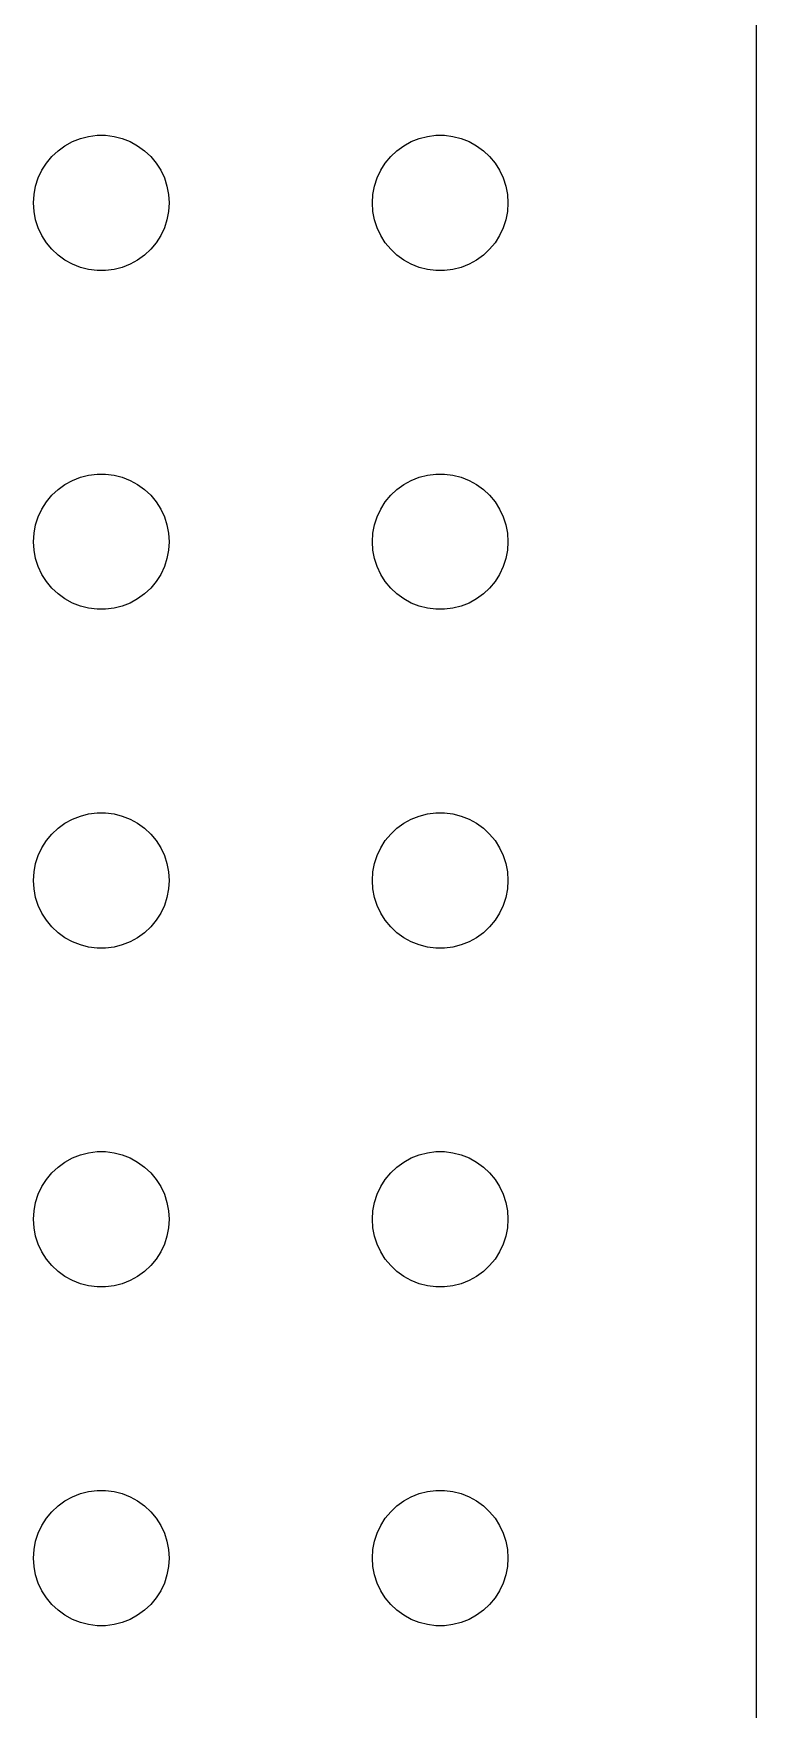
# Model space of a CAD drawing. Header units: metres. Extents: x -150 to 150, y -149 to 149.
# Drawn here: x 133.5 to 149.5, y -40.85 to -3.75 of the extents above; entities that cross this region are included whole.
import ezdxf

# ---------------------------------------------------------------- set-up
doc = ezdxf.new("R2010")
doc.units = ezdxf.units.M

msp = doc.modelspace()

# ---------------------------------------------------------------- linework, layer by layer
for p, q in [((149.5, -144.5), (149.5, 144.5)), ((134.044, -6.34422), (134.196, -6.23351)), ((134.196, -6.23351), (134.361, -6.14275)), ((134.361, -6.14275), (134.536, -6.07341)), ((134.536, -6.07341), (134.719, -6.02657)), ((134.719, -6.02657), (134.906, -6.00294)), ((134.906, -6.00294), (135.094, -6.00294)), ((135.094, -6.00294), (135.281, -6.02657)), ((135.281, -6.02657), (135.464, -6.07341)), ((135.464, -6.07341), (135.639, -6.14275)), ((135.639, -6.14275), (135.804, -6.23351)), ((135.804, -6.23351), (135.956, -6.34422)), ((141.544, -6.34422), (141.696, -6.23351)), ((141.696, -6.23351), (141.861, -6.14275)), ((141.861, -6.14275), (142.036, -6.07341)), ((142.036, -6.07341), (142.219, -6.02657)), ((142.219, -6.02657), (142.406, -6.00294)), ((142.406, -6.00294), (142.594, -6.00294)), ((142.594, -6.00294), (142.781, -6.02657)), ((142.781, -6.02657), (142.964, -6.07341)), ((142.964, -6.07341), (143.139, -6.14275)), ((143.139, -6.14275), (143.304, -6.23351)), ((143.304, -6.23351), (143.456, -6.34422)), ((133.686, -6.77736), (133.786, -6.61832)), ((133.786, -6.61832), (133.907, -6.47318)), ((133.907, -6.47318), (134.044, -6.34422)), ((135.956, -6.34422), (136.093, -6.47318)), ((136.093, -6.47318), (136.214, -6.61832)), ((136.214, -6.61832), (136.314, -6.77736)), ((141.186, -6.77736), (141.286, -6.61832)), ((141.286, -6.61832), (141.407, -6.47318)), ((141.407, -6.47318), (141.544, -6.34422)), ((143.456, -6.34422), (143.593, -6.47318)), ((143.593, -6.47318), (143.714, -6.61832)), ((143.714, -6.61832), (143.814, -6.77736)), ((133.547, -7.12695), (133.605, -6.9478)), ((133.605, -6.9478), (133.686, -6.77736)), ((136.314, -6.77736), (136.395, -6.9478)), ((136.395, -6.9478), (136.453, -7.12695)), ((141.047, -7.12695), (141.105, -6.9478)), ((141.105, -6.9478), (141.186, -6.77736)), ((143.814, -6.77736), (143.895, -6.9478)), ((143.895, -6.9478), (143.953, -7.12695)), ((133.5, -7.5), (133.512, -7.312)), ((133.512, -7.312), (133.547, -7.12695)), ((136.453, -7.12695), (136.488, -7.312)), ((136.488, -7.312), (136.5, -7.5)), ((141, -7.5), (141.012, -7.312)), ((141.012, -7.312), (141.047, -7.12695)), ((143.953, -7.12695), (143.988, -7.312)), ((143.988, -7.312), (144, -7.5)), ((133.512, -7.68799), (133.5, -7.5)), ((133.547, -7.87303), (133.512, -7.68799)), ((136.488, -7.68799), (136.453, -7.87303)), ((136.5, -7.5), (136.488, -7.68799)), ((141.012, -7.68799), (141, -7.5)), ((141.047, -7.87303), (141.012, -7.68799)), ((143.988, -7.68799), (143.953, -7.87303)), ((144, -7.5), (143.988, -7.68799)), ((133.605, -8.05219), (133.547, -7.87303)), ((133.686, -8.22263), (133.605, -8.05219)), ((136.395, -8.05219), (136.314, -8.22263)), ((136.453, -7.87303), (136.395, -8.05219)), ((141.105, -8.05219), (141.047, -7.87303)), ((141.186, -8.22263), (141.105, -8.05219)), ((143.895, -8.05219), (143.814, -8.22263)), ((143.953, -7.87303), (143.895, -8.05219)), ((133.786, -8.38167), (133.686, -8.22263)), ((133.907, -8.52681), (133.786, -8.38167)), ((134.044, -8.65576), (133.907, -8.52681)), ((136.093, -8.52681), (135.956, -8.65576)), ((136.214, -8.38167), (136.093, -8.52681)), ((136.314, -8.22263), (136.214, -8.38167)), ((141.286, -8.38167), (141.186, -8.22263)), ((141.407, -8.52681), (141.286, -8.38167)), ((141.544, -8.65576), (141.407, -8.52681)), ((143.593, -8.52681), (143.456, -8.65576)), ((143.714, -8.38167), (143.593, -8.52681)), ((143.814, -8.22263), (143.714, -8.38167)), ((134.196, -8.76648), (134.044, -8.65576)), ((134.361, -8.85724), (134.196, -8.76648)), ((134.536, -8.92657), (134.361, -8.85724)), ((135.639, -8.85724), (135.464, -8.92657)), ((135.804, -8.76648), (135.639, -8.85724)), ((135.956, -8.65576), (135.804, -8.76648)), ((141.696, -8.76648), (141.544, -8.65576)), ((141.861, -8.85724), (141.696, -8.76648)), ((142.036, -8.92657), (141.861, -8.85724)), ((143.139, -8.85724), (142.964, -8.92657)), ((143.304, -8.76648), (143.139, -8.85724)), ((143.456, -8.65576), (143.304, -8.76648)), ((134.719, -8.97342), (134.536, -8.92657)), ((134.906, -8.99704), (134.719, -8.97342)), ((135.094, -8.99704), (134.906, -8.99704)), ((135.281, -8.97342), (135.094, -8.99704)), ((135.464, -8.92657), (135.281, -8.97342)), ((142.219, -8.97342), (142.036, -8.92657)), ((142.406, -8.99704), (142.219, -8.97342)), ((142.594, -8.99704), (142.406, -8.99704)), ((142.781, -8.97342), (142.594, -8.99704)), ((142.964, -8.92657), (142.781, -8.97342)), ((134.196, -13.7335), (134.361, -13.6427)), ((134.361, -13.6427), (134.536, -13.5734)), ((134.536, -13.5734), (134.719, -13.5266)), ((134.719, -13.5266), (134.906, -13.5029)), ((134.906, -13.5029), (135.094, -13.5029)), ((135.094, -13.5029), (135.281, -13.5266)), ((135.281, -13.5266), (135.464, -13.5734)), ((135.464, -13.5734), (135.639, -13.6427)), ((135.639, -13.6427), (135.804, -13.7335)), ((141.696, -13.7335), (141.861, -13.6427)), ((141.861, -13.6427), (142.036, -13.5734)), ((142.036, -13.5734), (142.219, -13.5266)), ((142.219, -13.5266), (142.406, -13.5029)), ((142.406, -13.5029), (142.594, -13.5029)), ((142.594, -13.5029), (142.781, -13.5266)), ((142.781, -13.5266), (142.964, -13.5734)), ((142.964, -13.5734), (143.139, -13.6427)), ((143.139, -13.6427), (143.304, -13.7335)), ((133.786, -14.1183), (133.907, -13.9732)), ((133.907, -13.9732), (134.044, -13.8442)), ((134.044, -13.8442), (134.196, -13.7335)), ((135.804, -13.7335), (135.956, -13.8442)), ((135.956, -13.8442), (136.093, -13.9732)), ((136.093, -13.9732), (136.214, -14.1183)), ((141.286, -14.1183), (141.407, -13.9732)), ((141.407, -13.9732), (141.544, -13.8442)), ((141.544, -13.8442), (141.696, -13.7335)), ((143.304, -13.7335), (143.456, -13.8442)), ((143.456, -13.8442), (143.593, -13.9732)), ((143.593, -13.9732), (143.714, -14.1183)), ((133.547, -14.627), (133.605, -14.4478)), ((133.605, -14.4478), (133.686, -14.2774)), ((133.686, -14.2774), (133.786, -14.1183)), ((136.214, -14.1183), (136.314, -14.2774)), ((136.314, -14.2774), (136.395, -14.4478)), ((136.395, -14.4478), (136.453, -14.627)), ((141.047, -14.627), (141.105, -14.4478)), ((141.105, -14.4478), (141.186, -14.2774)), ((141.186, -14.2774), (141.286, -14.1183)), ((143.714, -14.1183), (143.814, -14.2774)), ((143.814, -14.2774), (143.895, -14.4478)), ((143.895, -14.4478), (143.953, -14.627)), ((133.5, -15), (133.512, -14.812)), ((133.512, -14.812), (133.547, -14.627)), ((136.453, -14.627), (136.488, -14.812)), ((136.488, -14.812), (136.5, -15)), ((141, -15), (141.012, -14.812)), ((141.012, -14.812), (141.047, -14.627)), ((143.953, -14.627), (143.988, -14.812)), ((143.988, -14.812), (144, -15)), ((133.512, -15.188), (133.5, -15)), ((133.547, -15.373), (133.512, -15.188)), ((136.488, -15.188), (136.453, -15.373)), ((136.5, -15), (136.488, -15.188)), ((141.012, -15.188), (141, -15)), ((141.047, -15.373), (141.012, -15.188)), ((143.988, -15.188), (143.953, -15.373)), ((144, -15), (143.988, -15.188)), ((133.605, -15.5522), (133.547, -15.373)), ((133.686, -15.7226), (133.605, -15.5522)), ((136.395, -15.5522), (136.314, -15.7226)), ((136.453, -15.373), (136.395, -15.5522)), ((141.105, -15.5522), (141.047, -15.373)), ((141.186, -15.7226), (141.105, -15.5522)), ((143.895, -15.5522), (143.814, -15.7226)), ((143.953, -15.373), (143.895, -15.5522)), ((133.786, -15.8817), (133.686, -15.7226)), ((133.907, -16.0268), (133.786, -15.8817)), ((136.214, -15.8817), (136.093, -16.0268)), ((136.314, -15.7226), (136.214, -15.8817)), ((141.286, -15.8817), (141.186, -15.7226)), ((141.407, -16.0268), (141.286, -15.8817)), ((143.714, -15.8817), (143.593, -16.0268)), ((143.814, -15.7226), (143.714, -15.8817)), ((134.044, -16.1558), (133.907, -16.0268)), ((134.196, -16.2665), (134.044, -16.1558)), ((134.361, -16.3572), (134.196, -16.2665)), ((135.804, -16.2665), (135.639, -16.3572)), ((135.956, -16.1558), (135.804, -16.2665)), ((136.093, -16.0268), (135.956, -16.1558)), ((141.544, -16.1558), (141.407, -16.0268)), ((141.696, -16.2665), (141.544, -16.1558)), ((141.861, -16.3572), (141.696, -16.2665)), ((143.304, -16.2665), (143.139, -16.3572)), ((143.456, -16.1558), (143.304, -16.2665)), ((143.593, -16.0268), (143.456, -16.1558)), ((134.536, -16.4266), (134.361, -16.3572)), ((134.719, -16.4734), (134.536, -16.4266)), ((134.906, -16.497), (134.719, -16.4734)), ((135.094, -16.497), (134.906, -16.497)), ((135.281, -16.4734), (135.094, -16.497)), ((135.464, -16.4266), (135.281, -16.4734)), ((135.639, -16.3572), (135.464, -16.4266)), ((142.036, -16.4266), (141.861, -16.3572)), ((142.219, -16.4734), (142.036, -16.4266)), ((142.406, -16.497), (142.219, -16.4734)), ((142.594, -16.497), (142.406, -16.497)), ((142.781, -16.4734), (142.594, -16.497)), ((142.964, -16.4266), (142.781, -16.4734)), ((143.139, -16.3572), (142.964, -16.4266)), ((134.196, -21.2335), (134.361, -21.1427)), ((134.361, -21.1427), (134.536, -21.0734)), ((134.536, -21.0734), (134.719, -21.0266)), ((134.719, -21.0266), (134.906, -21.003)), ((134.906, -21.003), (135.094, -21.003)), ((135.094, -21.003), (135.281, -21.0266)), ((135.281, -21.0266), (135.464, -21.0734)), ((135.464, -21.0734), (135.639, -21.1427)), ((135.639, -21.1427), (135.804, -21.2335)), ((141.696, -21.2335), (141.861, -21.1427)), ((141.861, -21.1427), (142.036, -21.0734)), ((142.036, -21.0734), (142.219, -21.0266)), ((142.219, -21.0266), (142.406, -21.003)), ((142.406, -21.003), (142.594, -21.003)), ((142.594, -21.003), (142.781, -21.0266)), ((142.781, -21.0266), (142.964, -21.0734)), ((142.964, -21.0734), (143.139, -21.1427)), ((143.139, -21.1427), (143.304, -21.2335)), ((133.786, -21.6183), (133.907, -21.4732)), ((133.907, -21.4732), (134.044, -21.3442)), ((134.044, -21.3442), (134.196, -21.2335)), ((135.804, -21.2335), (135.956, -21.3442)), ((135.956, -21.3442), (136.093, -21.4732)), ((136.093, -21.4732), (136.214, -21.6183)), ((141.286, -21.6183), (141.407, -21.4732)), ((141.407, -21.4732), (141.544, -21.3442)), ((141.544, -21.3442), (141.696, -21.2335)), ((143.304, -21.2335), (143.456, -21.3442)), ((143.456, -21.3442), (143.593, -21.4732)), ((143.593, -21.4732), (143.714, -21.6183)), ((133.605, -21.9478), (133.686, -21.7774)), ((133.686, -21.7774), (133.786, -21.6183)), ((136.214, -21.6183), (136.314, -21.7774)), ((136.314, -21.7774), (136.395, -21.9478)), ((141.105, -21.9478), (141.186, -21.7774)), ((141.186, -21.7774), (141.286, -21.6183)), ((143.714, -21.6183), (143.814, -21.7774)), ((143.814, -21.7774), (143.895, -21.9478)), ((133.512, -22.312), (133.547, -22.127)), ((133.547, -22.127), (133.605, -21.9478)), ((136.395, -21.9478), (136.453, -22.127)), ((136.453, -22.127), (136.488, -22.312)), ((141.012, -22.312), (141.047, -22.127)), ((141.047, -22.127), (141.105, -21.9478)), ((143.895, -21.9478), (143.953, -22.127)), ((143.953, -22.127), (143.988, -22.312)), ((133.5, -22.5), (133.512, -22.312)), ((133.512, -22.688), (133.5, -22.5)), ((136.488, -22.312), (136.5, -22.5)), ((136.5, -22.5), (136.488, -22.688)), ((141, -22.5), (141.012, -22.312)), ((141.012, -22.688), (141, -22.5)), ((143.988, -22.312), (144, -22.5)), ((144, -22.5), (143.988, -22.688)), ((133.547, -22.873), (133.512, -22.688)), ((133.605, -23.0522), (133.547, -22.873)), ((136.453, -22.873), (136.395, -23.0522)), ((136.488, -22.688), (136.453, -22.873)), ((141.047, -22.873), (141.012, -22.688)), ((141.105, -23.0522), (141.047, -22.873)), ((143.953, -22.873), (143.895, -23.0522)), ((143.988, -22.688), (143.953, -22.873)), ((133.686, -23.2226), (133.605, -23.0522)), ((133.786, -23.3817), (133.686, -23.2226)), ((136.314, -23.2226), (136.214, -23.3817)), ((136.395, -23.0522), (136.314, -23.2226)), ((141.186, -23.2226), (141.105, -23.0522)), ((141.286, -23.3817), (141.186, -23.2226)), ((143.814, -23.2226), (143.714, -23.3817)), ((143.895, -23.0522), (143.814, -23.2226)), ((133.907, -23.5268), (133.786, -23.3817)), ((134.044, -23.6558), (133.907, -23.5268)), ((134.196, -23.7665), (134.044, -23.6558)), ((135.956, -23.6558), (135.804, -23.7665)), ((136.093, -23.5268), (135.956, -23.6558)), ((136.214, -23.3817), (136.093, -23.5268)), ((141.407, -23.5268), (141.286, -23.3817)), ((141.544, -23.6558), (141.407, -23.5268)), ((141.696, -23.7665), (141.544, -23.6558)), ((143.456, -23.6558), (143.304, -23.7665)), ((143.593, -23.5268), (143.456, -23.6558)), ((143.714, -23.3817), (143.593, -23.5268)), ((134.361, -23.8572), (134.196, -23.7665)), ((134.536, -23.9266), (134.361, -23.8572)), ((134.719, -23.9734), (134.536, -23.9266)), ((134.906, -23.997), (134.719, -23.9734)), ((135.094, -23.997), (134.906, -23.997)), ((135.281, -23.9734), (135.094, -23.997)), ((135.464, -23.9266), (135.281, -23.9734)), ((135.639, -23.8572), (135.464, -23.9266)), ((135.804, -23.7665), (135.639, -23.8572)), ((141.861, -23.8572), (141.696, -23.7665)), ((142.036, -23.9266), (141.861, -23.8572)), ((142.219, -23.9734), (142.036, -23.9266)), ((142.406, -23.997), (142.219, -23.9734)), ((142.594, -23.997), (142.406, -23.997)), ((142.781, -23.9734), (142.594, -23.997)), ((142.964, -23.9266), (142.781, -23.9734)), ((143.139, -23.8572), (142.964, -23.9266)), ((143.304, -23.7665), (143.139, -23.8572)), ((134.536, -28.5734), (134.719, -28.5266)), ((134.719, -28.5266), (134.906, -28.503)), ((134.906, -28.503), (135.094, -28.503)), ((135.094, -28.503), (135.281, -28.5266)), ((135.281, -28.5266), (135.464, -28.5734)), ((142.036, -28.5734), (142.219, -28.5266)), ((142.219, -28.5266), (142.406, -28.503)), ((142.406, -28.503), (142.594, -28.503)), ((142.594, -28.503), (142.781, -28.5266)), ((142.781, -28.5266), (142.964, -28.5734)), ((133.907, -28.9732), (134.044, -28.8442)), ((134.044, -28.8442), (134.196, -28.7335)), ((134.196, -28.7335), (134.361, -28.6427)), ((134.361, -28.6427), (134.536, -28.5734)), ((135.464, -28.5734), (135.639, -28.6427)), ((135.639, -28.6427), (135.804, -28.7335)), ((135.804, -28.7335), (135.956, -28.8442)), ((135.956, -28.8442), (136.093, -28.9732)), ((141.407, -28.9732), (141.544, -28.8442)), ((141.544, -28.8442), (141.696, -28.7335)), ((141.696, -28.7335), (141.861, -28.6427)), ((141.861, -28.6427), (142.036, -28.5734)), ((142.964, -28.5734), (143.139, -28.6427)), ((143.139, -28.6427), (143.304, -28.7335)), ((143.304, -28.7335), (143.456, -28.8442)), ((143.456, -28.8442), (143.593, -28.9732)), ((133.605, -29.4478), (133.686, -29.2774)), ((133.686, -29.2774), (133.786, -29.1183)), ((133.786, -29.1183), (133.907, -28.9732)), ((136.093, -28.9732), (136.214, -29.1183)), ((136.214, -29.1183), (136.314, -29.2774)), ((136.314, -29.2774), (136.395, -29.4478)), ((141.105, -29.4478), (141.186, -29.2774)), ((141.186, -29.2774), (141.286, -29.1183)), ((141.286, -29.1183), (141.407, -28.9732)), ((143.593, -28.9732), (143.714, -29.1183)), ((143.714, -29.1183), (143.814, -29.2774)), ((143.814, -29.2774), (143.895, -29.4478)), ((133.512, -29.812), (133.547, -29.627)), ((133.547, -29.627), (133.605, -29.4478)), ((136.395, -29.4478), (136.453, -29.627)), ((136.453, -29.627), (136.488, -29.812)), ((141.012, -29.812), (141.047, -29.627)), ((141.047, -29.627), (141.105, -29.4478)), ((143.895, -29.4478), (143.953, -29.627)), ((143.953, -29.627), (143.988, -29.812)), ((133.5, -30), (133.512, -29.812)), ((133.512, -30.188), (133.5, -30)), ((136.488, -29.812), (136.5, -30)), ((136.5, -30), (136.488, -30.188)), ((141, -30), (141.012, -29.812)), ((141.012, -30.188), (141, -30)), ((143.988, -29.812), (144, -30)), ((144, -30), (143.988, -30.188)), ((133.547, -30.373), (133.512, -30.188)), ((133.605, -30.5522), (133.547, -30.373)), ((136.453, -30.373), (136.395, -30.5522)), ((136.488, -30.188), (136.453, -30.373)), ((141.047, -30.373), (141.012, -30.188)), ((141.105, -30.5522), (141.047, -30.373)), ((143.953, -30.373), (143.895, -30.5522)), ((143.988, -30.188), (143.953, -30.373)), ((133.686, -30.7226), (133.605, -30.5522)), ((133.786, -30.8817), (133.686, -30.7226)), ((136.314, -30.7226), (136.214, -30.8817)), ((136.395, -30.5522), (136.314, -30.7226)), ((141.186, -30.7226), (141.105, -30.5522)), ((141.286, -30.8817), (141.186, -30.7226)), ((143.814, -30.7226), (143.714, -30.8817)), ((143.895, -30.5522), (143.814, -30.7226)), ((133.907, -31.0268), (133.786, -30.8817)), ((134.044, -31.1558), (133.907, -31.0268)), ((134.196, -31.2665), (134.044, -31.1558)), ((135.956, -31.1558), (135.804, -31.2665)), ((136.093, -31.0268), (135.956, -31.1558)), ((136.214, -30.8817), (136.093, -31.0268)), ((141.407, -31.0268), (141.286, -30.8817)), ((141.544, -31.1558), (141.407, -31.0268)), ((141.696, -31.2665), (141.544, -31.1558)), ((143.456, -31.1558), (143.304, -31.2665)), ((143.593, -31.0268), (143.456, -31.1558)), ((143.714, -30.8817), (143.593, -31.0268)), ((134.361, -31.3572), (134.196, -31.2665)), ((134.536, -31.4266), (134.361, -31.3572)), ((134.719, -31.4734), (134.536, -31.4266)), ((134.906, -31.497), (134.719, -31.4734)), ((135.094, -31.497), (134.906, -31.497)), ((135.281, -31.4734), (135.094, -31.497)), ((135.464, -31.4266), (135.281, -31.4734)), ((135.639, -31.3572), (135.464, -31.4266)), ((135.804, -31.2665), (135.639, -31.3572)), ((141.861, -31.3572), (141.696, -31.2665)), ((142.036, -31.4266), (141.861, -31.3572)), ((142.219, -31.4734), (142.036, -31.4266)), ((142.406, -31.497), (142.219, -31.4734)), ((142.594, -31.497), (142.406, -31.497)), ((142.781, -31.4734), (142.594, -31.497)), ((142.964, -31.4266), (142.781, -31.4734)), ((143.139, -31.3572), (142.964, -31.4266)), ((143.304, -31.2665), (143.139, -31.3572)), ((133.907, -36.4732), (134.044, -36.3442)), ((134.044, -36.3442), (134.196, -36.2335)), ((134.196, -36.2335), (134.361, -36.1428)), ((134.361, -36.1428), (134.536, -36.0734)), ((134.536, -36.0734), (134.719, -36.0266)), ((134.719, -36.0266), (134.906, -36.003)), ((134.906, -36.003), (135.094, -36.003)), ((135.094, -36.003), (135.281, -36.0266)), ((135.281, -36.0266), (135.464, -36.0734)), ((135.464, -36.0734), (135.639, -36.1428)), ((135.639, -36.1428), (135.804, -36.2335)), ((135.804, -36.2335), (135.956, -36.3442)), ((135.956, -36.3442), (136.093, -36.4732)), ((141.407, -36.4732), (141.544, -36.3442)), ((141.544, -36.3442), (141.696, -36.2335)), ((141.696, -36.2335), (141.861, -36.1428)), ((141.861, -36.1428), (142.036, -36.0734)), ((142.036, -36.0734), (142.219, -36.0266)), ((142.219, -36.0266), (142.406, -36.003)), ((142.406, -36.003), (142.594, -36.003)), ((142.594, -36.003), (142.781, -36.0266)), ((142.781, -36.0266), (142.964, -36.0734)), ((142.964, -36.0734), (143.139, -36.1428)), ((143.139, -36.1428), (143.304, -36.2335)), ((143.304, -36.2335), (143.456, -36.3442)), ((143.456, -36.3442), (143.593, -36.4732)), ((133.686, -36.7774), (133.786, -36.6183)), ((133.786, -36.6183), (133.907, -36.4732)), ((136.093, -36.4732), (136.214, -36.6183)), ((136.214, -36.6183), (136.314, -36.7774)), ((141.186, -36.7774), (141.286, -36.6183)), ((141.286, -36.6183), (141.407, -36.4732)), ((143.593, -36.4732), (143.714, -36.6183)), ((143.714, -36.6183), (143.814, -36.7774)), ((133.547, -37.127), (133.605, -36.9478)), ((133.605, -36.9478), (133.686, -36.7774)), ((136.314, -36.7774), (136.395, -36.9478)), ((136.395, -36.9478), (136.453, -37.127)), ((141.047, -37.127), (141.105, -36.9478)), ((141.105, -36.9478), (141.186, -36.7774)), ((143.814, -36.7774), (143.895, -36.9478)), ((143.895, -36.9478), (143.953, -37.127)), ((133.5, -37.5), (133.512, -37.312)), ((133.512, -37.312), (133.547, -37.127)), ((136.453, -37.127), (136.488, -37.312)), ((136.488, -37.312), (136.5, -37.5)), ((141, -37.5), (141.012, -37.312)), ((141.012, -37.312), (141.047, -37.127)), ((143.953, -37.127), (143.988, -37.312)), ((143.988, -37.312), (144, -37.5)), ((133.512, -37.688), (133.5, -37.5)), ((133.547, -37.873), (133.512, -37.688)), ((136.488, -37.688), (136.453, -37.873)), ((136.5, -37.5), (136.488, -37.688)), ((141.012, -37.688), (141, -37.5)), ((141.047, -37.873), (141.012, -37.688)), ((143.988, -37.688), (143.953, -37.873)), ((144, -37.5), (143.988, -37.688)), ((133.605, -38.0522), (133.547, -37.873)), ((133.686, -38.2226), (133.605, -38.0522)), ((136.395, -38.0522), (136.314, -38.2226)), ((136.453, -37.873), (136.395, -38.0522)), ((141.105, -38.0522), (141.047, -37.873)), ((141.186, -38.2226), (141.105, -38.0522)), ((143.895, -38.0522), (143.814, -38.2226)), ((143.953, -37.873), (143.895, -38.0522)), ((133.786, -38.3817), (133.686, -38.2226)), ((133.907, -38.5268), (133.786, -38.3817)), ((134.044, -38.6558), (133.907, -38.5268)), ((136.093, -38.5268), (135.956, -38.6558)), ((136.214, -38.3817), (136.093, -38.5268)), ((136.314, -38.2226), (136.214, -38.3817)), ((141.286, -38.3817), (141.186, -38.2226)), ((141.407, -38.5268), (141.286, -38.3817)), ((141.544, -38.6558), (141.407, -38.5268)), ((143.593, -38.5268), (143.456, -38.6558)), ((143.714, -38.3817), (143.593, -38.5268)), ((143.814, -38.2226), (143.714, -38.3817)), ((134.196, -38.7665), (134.044, -38.6558)), ((134.361, -38.8572), (134.196, -38.7665)), ((134.536, -38.9266), (134.361, -38.8572)), ((134.719, -38.9734), (134.536, -38.9266)), ((135.464, -38.9266), (135.281, -38.9734)), ((135.639, -38.8572), (135.464, -38.9266)), ((135.804, -38.7665), (135.639, -38.8572)), ((135.956, -38.6558), (135.804, -38.7665)), ((141.696, -38.7665), (141.544, -38.6558)), ((141.861, -38.8572), (141.696, -38.7665)), ((142.036, -38.9266), (141.861, -38.8572)), ((142.219, -38.9734), (142.036, -38.9266)), ((142.964, -38.9266), (142.781, -38.9734)), ((143.139, -38.8572), (142.964, -38.9266)), ((143.304, -38.7665), (143.139, -38.8572)), ((143.456, -38.6558), (143.304, -38.7665)), ((134.906, -38.997), (134.719, -38.9734)), ((135.094, -38.997), (134.906, -38.997)), ((135.281, -38.9734), (135.094, -38.997)), ((142.406, -38.997), (142.219, -38.9734)), ((142.594, -38.997), (142.406, -38.997)), ((142.781, -38.9734), (142.594, -38.997))]:
    msp.add_line(p, q)

doc.saveas('drawing.dxf')
